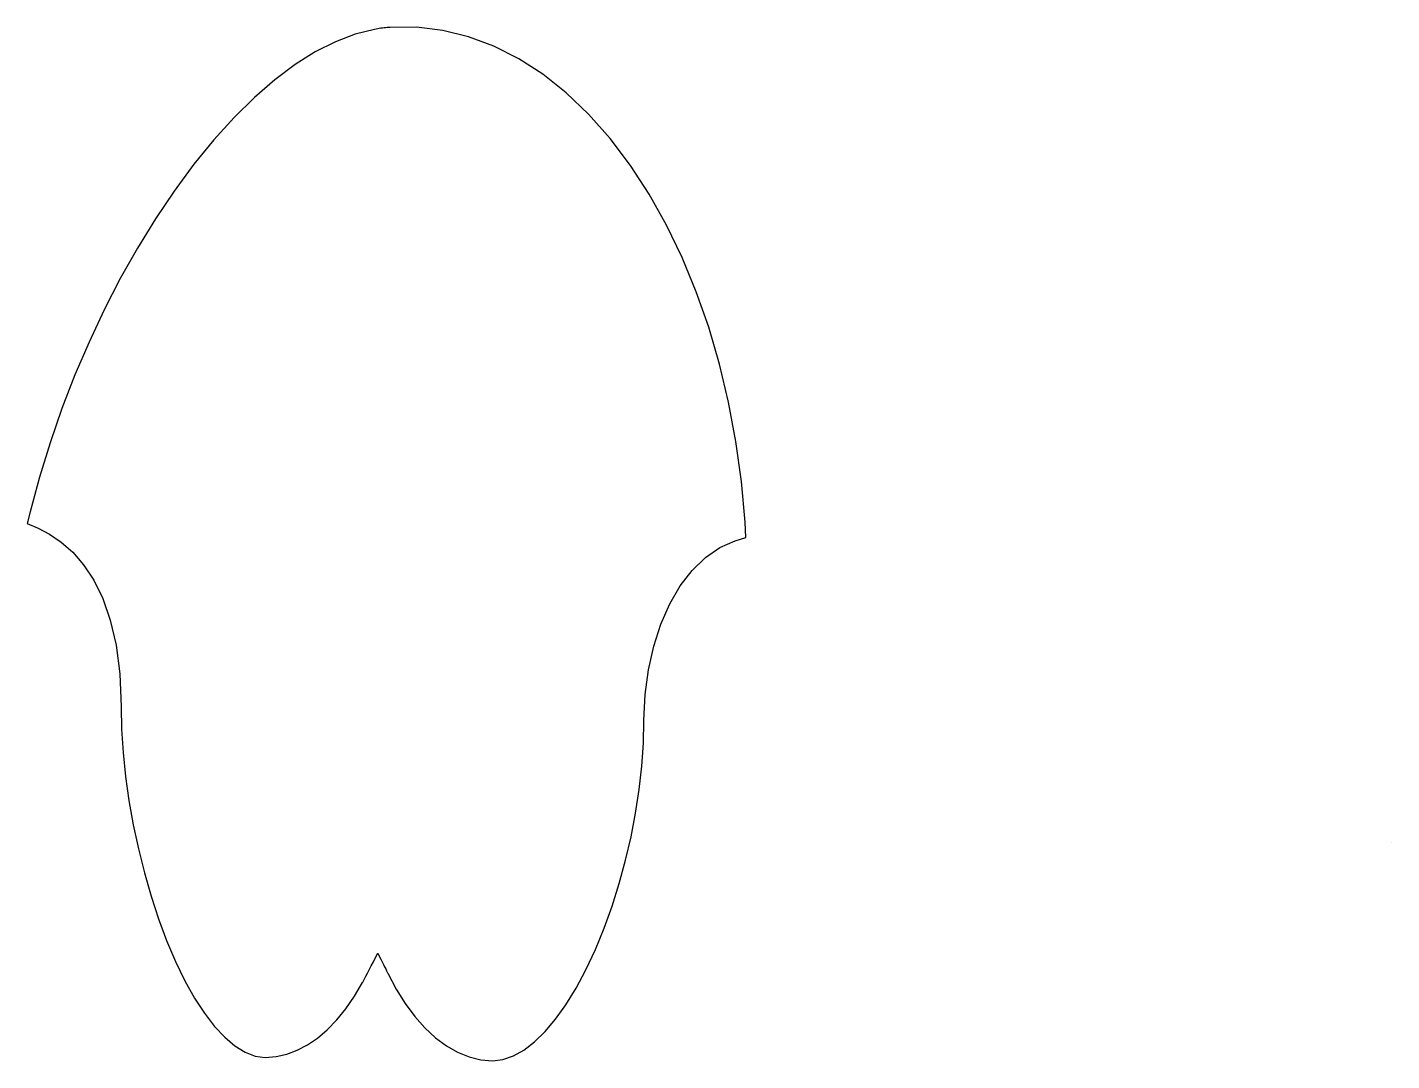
# Model space of a CAD drawing. Extents: x 0.34 to 7.93, y 5.54 to 11.29.
import ezdxf

# ---------------------------------------------------------------- set-up
doc = ezdxf.new("R2010")
doc.units = 0
doc.linetypes.add('AUSGEZOGEN', pattern=[0])
doc.layers.get('0').update_dxf_attribs({"linetype": 'AUSGEZOGEN'})

msp = doc.modelspace()

# ---------------------------------------------------------------- linework, layer by layer
at = {"color": 0}
for points in [[(3.5013, 6.162), (3.5013, 6.162), (3.55, 6.2803), (3.5944, 6.4031), (3.6344, 6.5293), (3.6696, 6.6582), (3.7, 6.7888), (3.7253, 6.9201), (3.7453, 7.0512), (3.7598, 7.1812), (3.7687, 7.3092), (3.7717, 7.4342), (3.7717, 7.4342), (3.7717, 7.4342), (3.778, 7.5781), (3.7963, 7.7164), (3.8257, 7.8475), (3.8657, 7.9698), (3.9152, 8.0818), (3.9735, 8.182), (4.0399, 8.2687), (4.1135, 8.3404), (4.1935, 8.3955), (4.2792, 8.4325), (4.2792, 8.4325), (4.3375, 8.4506), (4.3333, 8.5363), (4.3333, 8.5363), (4.3131, 8.763), (4.2826, 8.9855), (4.242, 9.2029), (4.1916, 9.4145), (4.1316, 9.6196), (4.0622, 9.8172), (3.9838, 10.0068), (3.8965, 10.1874), (3.8006, 10.3584), (3.6964, 10.5189), (3.6964, 10.5189), (3.6964, 10.5189), (3.5829, 10.6693), (3.4636, 10.804), (3.3389, 10.9229), (3.2094, 11.0257), (3.0756, 11.1119), (2.9381, 11.1814), (2.7973, 11.2339), (2.6538, 11.2689), (2.5081, 11.2863), (2.3607, 11.2858), (2.3607, 11.2858), (2.3607, 11.2858), (2.3525, 11.2852), (2.3441, 11.2845), (2.3356, 11.2837), (2.327, 11.2828), (2.3183, 11.2817), (2.3095, 11.2806), (2.3007, 11.2793), (2.2917, 11.2779), (2.2826, 11.2765), (2.2735, 11.2749), (2.2735, 11.2749), (2.2735, 11.2749), (2.1659, 11.2481), (2.0563, 11.2064), (1.9451, 11.15), (1.8328, 11.0794), (1.7199, 10.9949), (1.6067, 10.8969), (1.4937, 10.7856), (1.3814, 10.6615), (1.2701, 10.5249), (1.1603, 10.3762), (1.1603, 10.3762), (1.1603, 10.3762), (1.056, 10.2211), (0.9562, 10.059), (0.8613, 9.8905), (0.7716, 9.7165), (0.6874, 9.5375), (0.609, 9.3543), (0.5368, 9.1675), (0.4711, 8.978), (0.4121, 8.7863), (0.3602, 8.5932), (0.3602, 8.5932), (0.3442, 8.5294), (0.4042, 8.5023), (0.4042, 8.5023), (0.4682, 8.4691), (0.5329, 8.4251), (0.5966, 8.3689), (0.6574, 8.299), (0.7136, 8.2141), (0.7636, 8.1125), (0.8055, 7.9928), (0.8375, 7.8536), (0.8581, 7.6934), (0.8653, 7.5107), (0.8653, 7.5107), (0.8653, 7.5107), (0.8682, 7.3856), (0.8766, 7.2563), (0.8905, 7.1239), (0.9094, 6.9898), (0.9333, 6.8549), (0.9618, 6.7206), (0.9948, 6.5879), (1.032, 6.458), (1.0732, 6.3321), (1.1182, 6.2114), (1.1182, 6.2114), (1.1182, 6.2114), (1.1679, 6.0945), (1.2198, 5.9879), (1.2735, 5.892), (1.3286, 5.8074), (1.3848, 5.7346), (1.4415, 5.6739), (1.4985, 5.6259), (1.5552, 5.591), (1.6114, 5.5697), (1.6666, 5.5625), (1.6666, 5.5625), (1.6666, 5.5625), (1.7266, 5.5669), (1.7859, 5.58), (1.8443, 5.6017), (1.9014, 5.6317), (1.9572, 5.6699), (2.0113, 5.7162), (2.0637, 5.7704), (2.114, 5.8323), (2.162, 5.9018), (2.2076, 5.9787), (2.2076, 5.9787), (2.2076, 5.9787), (2.2089, 5.9811), (2.2125, 5.9879), (2.2181, 5.9987), (2.2255, 6.0129), (2.2345, 6.03), (2.2446, 6.0494), (2.2558, 6.0708), (2.2677, 6.0936), (2.2801, 6.1172), (2.2926, 6.1412), (2.2926, 6.1412), (2.2926, 6.1412), (2.3008, 6.1248), (2.3088, 6.1087), (2.3165, 6.0932), (2.3238, 6.0787), (2.3304, 6.0654), (2.3361, 6.0538), (2.3409, 6.0442), (2.3446, 6.0368), (2.3469, 6.0322), (2.3477, 6.0306), (2.3477, 6.0306), (2.3477, 6.0306), (2.3947, 5.9418), (2.4451, 5.8613), (2.4985, 5.7892), (2.5546, 5.7258), (2.6131, 5.6714), (2.6736, 5.6262), (2.7358, 5.5906), (2.7995, 5.5649), (2.8642, 5.5492), (2.9296, 5.5439), (2.9296, 5.5439), (2.9296, 5.5439), (2.9874, 5.5506), (3.0458, 5.5705), (3.1047, 5.6032), (3.1637, 5.6484), (3.2224, 5.7057), (3.2806, 5.7748), (3.3379, 5.8553), (3.394, 5.9469), (3.4486, 6.0492), (3.5013, 6.162), (3.5013, 6.162), (3.5013, 6.162)], [(7.9274, 6.7581), (7.9274, 6.7581), (7.9274, 6.7581)]]:
    msp.add_lwpolyline(points, dxfattribs=at)

doc.saveas('drawing.dxf')
